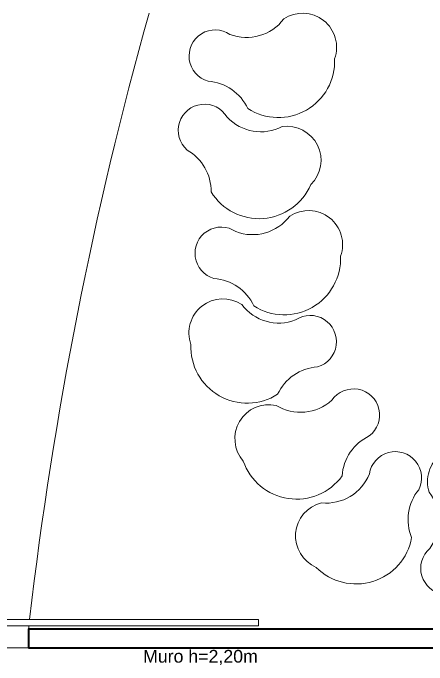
# Model space of a CAD drawing. Header units: millimetres. Extents: x 319 to 362.3, y 126.1 to 165.6.
# Drawn here: x 323.65 to 326.91, y 130.94 to 136.08 of the extents above; entities that cross this region are included whole.
import ezdxf

# ---------------------------------------------------------------- set-up
doc = ezdxf.new("R2010")
doc.units = ezdxf.units.MM
doc.header["$LTSCALE"] = 0.02
doc.header["$MEASUREMENT"] = 0
for name, color, linetype, lineweight in [('NIVEL', 7, 'Continuous', 15), ('Paredes', 4, 'Continuous', 40), ('Portas', 3, 'Continuous', 13), ('TEXTO', 20, 'Continuous', 20)]:
    doc.layers.add(name, color=color, linetype=linetype, lineweight=lineweight)
doc.styles.add('ROMANS', font='arial.ttf', dxfattribs={"height": 0.08})

msp = doc.modelspace()

# ---------------------------------------------------------------- linework, layer by layer
at = {"layer": 'NIVEL'}
msp.add_line((323.77039, 131.07913), (320.27039, 131.07913), dxfattribs=at)
for points in [[(325.18489, 135.54198, -0.273474), (325.49909, 135.32607, 0.6063534), (326.18248, 135.71808, 0.723168), (325.78197, 136.03244, -0.3330145), (325.35764, 135.91135, 1.172511)], [(325.01945, 135.00043, -0.273474), (325.20943, 134.6699, 0.6063534), (325.99514, 134.72795, 0.723168), (325.76988, 135.18456, -0.3330145), (325.33491, 135.25881, 1.172511)], [(325.23187, 133.98836, -0.273474), (325.54607, 133.77245, 0.6063534), (326.22947, 134.16446, 0.723168), (325.82895, 134.47882, -0.3330145), (325.40462, 134.35773, 1.172511)], [(326.04747, 133.29256, 0.273474), (325.73327, 133.07664, -0.6063534), (325.04987, 133.46866, -0.723168), (325.45038, 133.78302, 0.3330145), (325.87471, 133.66192, -1.172511)], [(326.45606, 132.74856, 0.273474), (326.24169, 132.43331, -0.6063534), (325.4626, 132.55048, -0.723168), (325.72166, 132.98879, 0.3330145), (326.161, 133.03, -1.172511)], [(326.84499, 132.32506, 0.273474), (326.7895, 131.94789, -0.6063534), (326.03728, 131.71366, -0.723168), (326.07932, 132.22106, 0.3330145), (326.45673, 132.44971, -1.172511)], [(327.24388, 131.59946, -0.273474), (327.5349, 131.84572, 0.6063534), (327.33665, 132.60822, 0.723168), (326.92794, 132.30461, -0.3330145), (326.93303, 131.86337, 1.172511)]]:
    msp.add_lwpolyline(points, format="xyb", close=True, dxfattribs=at)
for start, end in [(164.338361, 173.356749), (173.44992, 173.4965)]:
    msp.add_arc((354.52367, 127.72333), 30.95246, start, end, dxfattribs=at)
at = {"layer": 'Paredes'}
for p, q in [((323.77039, 131.22913), (327.31414, 131.22913)), ((323.77039, 131.22913), (323.77039, 131.07913)), ((323.77039, 131.07913), (327.37628, 131.07913))]:
    msp.add_line(p, q, dxfattribs=at)
at = {"layer": 'Portas', "linetype": 'Continuous'}
msp.add_lwpolyline([(322.08206, 131.25413), (325.58206, 131.25413), (325.58206, 131.30413), (322.08206, 131.30413)], close=True, dxfattribs=at)

# ---------------------------------------------------------------- texts
at = {"layer": 'TEXTO', "color": 20, "style": 'ROMANS', "text_generation_flag": 6}
msp.add_text('Muro h=2,20m', height=0.1, rotation=180, dxfattribs=at).set_placement((324.67281, 130.96354))

doc.saveas('drawing.dxf')
